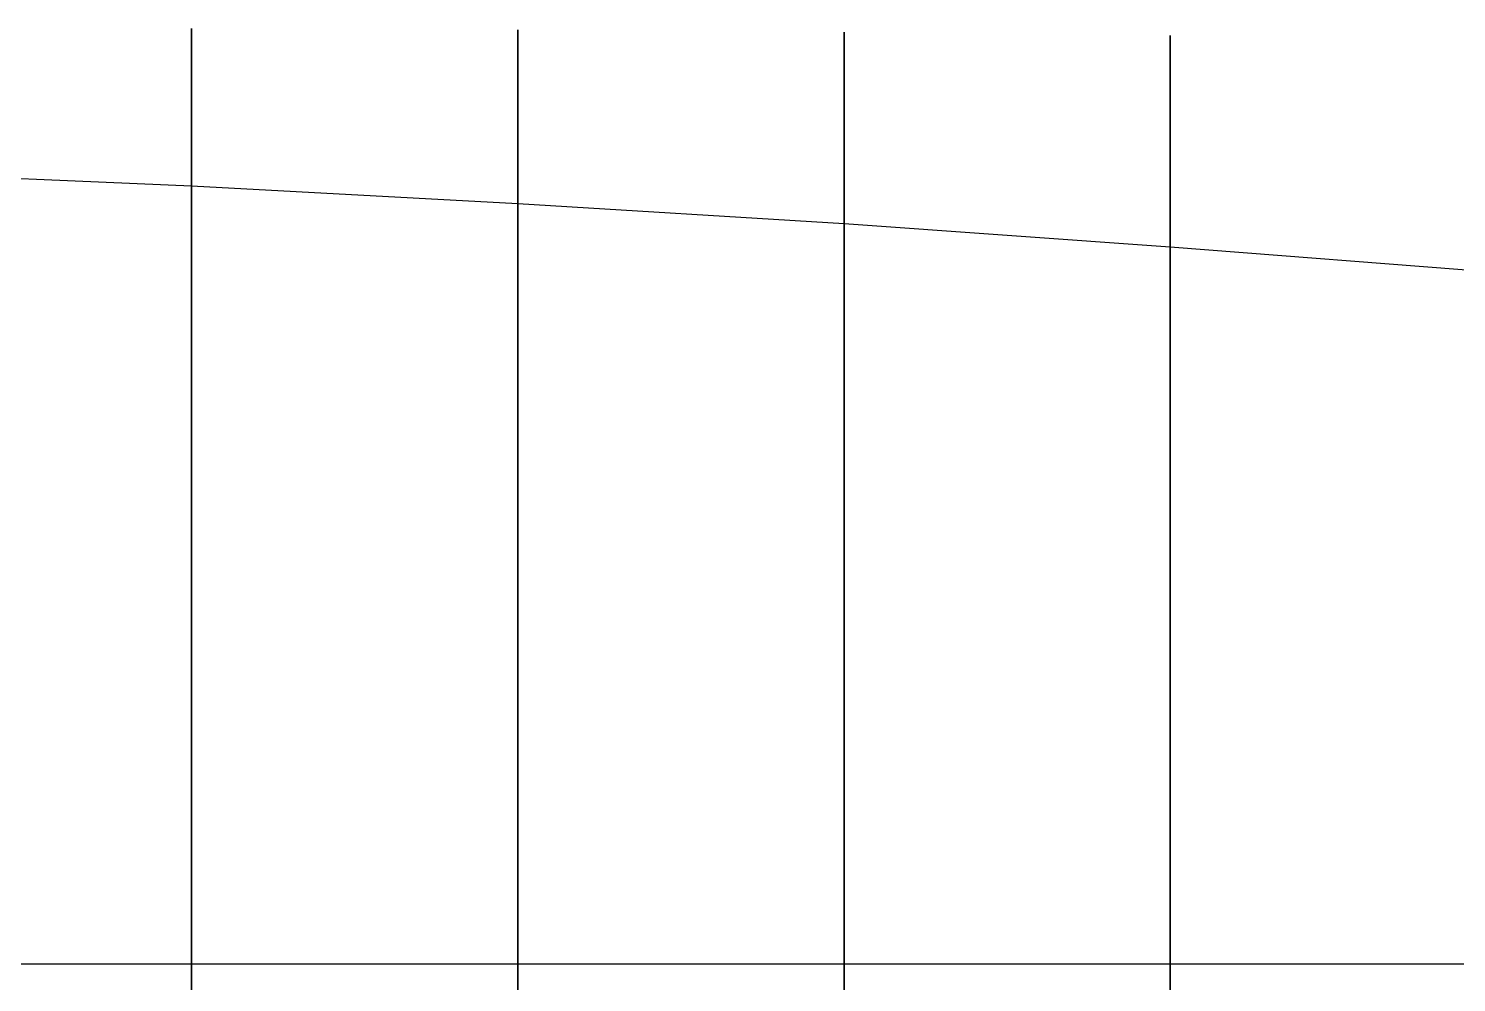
# Model space of a CAD drawing. Extents: x 0 to 100, y -6 to 6.
# Drawn here: x 51 to 59.76, y -0.11 to 5.74 of the extents above; entities that cross this region are included whole.
import ezdxf

# ---------------------------------------------------------------- set-up
doc = ezdxf.new("R2010")
doc.units = 0
for name, color, linetype in [('Compartiment', 3, 'CONTINUOUS'), ('Fysiek-horizontaal-vlak', 5, 'CONTINUOUS'), ('Gereserveerd', 1, 'CONTINUOUS'), ('Lijnenmodel-van-de-romp', 2, 'CONTINUOUS'), ('Vlakkenmodel-van-de-romp', 2, 'CONTINUOUS')]:
    doc.layers.add(name, color=color, linetype=linetype)

msp = doc.modelspace()

# ---------------------------------------------------------------- linework, layer by layer
at = {"layer": 'Compartiment'}
for points in [[(52, -5.73731, 8.46719), (52, 5.73731, 8.46719), (52, 5.72104, 8.31031)], [(52, 5.72104, 8.31031), (52, 5.71637, 8.26311), (52, 5.71181, 8.21532), (52, 5.70759, 8.16867), (52, 5.70364, 8.12201), (52, 5.69981, 8.07347), (52, 5.69593, 8.02116), (52, 5.69186, 7.9632), (52, 5.68749, 7.89825), (52, 5.68291, 7.82704), (52, 5.67825, 7.75082), (52, 5.67365, 7.67085), (52, 5.66925, 7.5884), (52, 5.66516, 7.50496), (52, 5.66142, 7.42301), (52, 5.65047, 7.16198), (52, 5.64846, 7.11103), (52, 5.64624, 7.04838), (52, 5.64346, 6.96203), (52, 5.62954, 6.46913), (52, 5.62378, 6.23586), (52, 5.61824, 5.98335), (52, 5.61339, 5.72111), (52, 5.6096, 5.45868), (52, 5.60675, 5.20571), (52, 5.60141, 4.60007), (52, 5.59992, 4.47786), (52, 5.59827, 4.39152), (52, 5.59636, 4.32883), (52, 5.59406, 4.27757), (52, 5.58374, 4.09082), (52, 5.57893, 4.01216), (52, 5.57336, 3.93035), (52, 5.56698, 3.84867), (52, 5.55977, 3.76975), (52, 5.55171, 3.69352), (52, 5.5428, 3.61926), (52, 5.53305, 3.54624), (52, 5.52245, 3.47372), (52, 5.51097, 3.40108), (52, 5.49841, 3.32803), (52, 5.48453, 3.25437), (52, 5.4691, 3.1799), (52, 5.4519, 3.10444), (52, 5.43281, 3.02809), (52, 5.41228, 2.95219), (52, 5.39091, 2.87836), (52, 5.36927, 2.80824), (52, 5.34794, 2.74346), (52, 5.32739, 2.68518), (52, 5.30755, 2.63259), (52, 5.28824, 2.58442), (52, 5.26928, 2.53936), (52, 5.25048, 2.49615), (52, 5.23149, 2.45346), (52, 5.2113, 2.40983), (52, 5.18873, 2.36377), (52, 5.16258, 2.31379), (52, 5.13169, 2.2584), (52, 5.09524, 2.19671), (52, 5.05392, 2.13019), (52, 5.00876, 2.06094), (52, 4.96082, 1.99104), (52, 4.91114, 1.92257), (52, 4.86057, 1.85718), (52, 4.80907, 1.79477), (52, 4.76975, 1.75), (52, -4.76975, 1.75)], [(54, -5.7292, 8.45192), (54, 5.7292, 8.45192), (54, 5.71188, 8.32606)], [(54, 5.71188, 8.32606), (54, 5.70898, 8.30409), (54, 5.70618, 8.28211), (54, 5.70326, 8.25852), (54, 5.70005, 8.2317), (54, 5.69635, 8.20005), (54, 5.69201, 8.16224), (54, 5.68709, 8.11802), (54, 5.68166, 8.06746), (54, 5.67581, 8.01059), (54, 5.66963, 7.94747), (54, 5.66322, 7.8784), (54, 5.6567, 7.80477), (54, 5.65022, 7.72822), (54, 5.64391, 7.65038), (54, 5.63792, 7.57292), (54, 5.63235, 7.49706), (54, 5.62715, 7.42241), (54, 5.62224, 7.34819), (54, 5.61756, 7.27359), (54, 5.61301, 7.19784), (54, 5.55657, 6.04024), (54, 5.54989, 5.87733), (54, 5.54345, 5.7096), (54, 5.53753, 5.5418), (54, 5.53222, 5.3787), (54, 5.51338, 4.7176), (54, 5.51148, 4.65451), (54, 5.50939, 4.59111), (54, 5.50691, 4.52267), (54, 5.50398, 4.44948), (54, 5.5006, 4.37312), (54, 5.49676, 4.29515), (54, 5.49242, 4.21715), (54, 5.48759, 4.14035), (54, 5.48218, 4.06467), (54, 5.47614, 3.98967), (54, 5.46939, 3.91495), (54, 5.46186, 3.84006), (54, 5.45349, 3.76473), (54, 5.4443, 3.68919), (54, 5.43432, 3.61382), (54, 5.42359, 3.53898), (54, 5.41215, 3.46504), (54, 5.39998, 3.39223), (54, 5.38688, 3.32012), (54, 5.37262, 3.24817), (54, 5.35695, 3.17579), (54, 5.33962, 3.10243), (54, 5.32053, 3.0279), (54, 5.30011, 2.95349), (54, 5.2789, 2.88086), (54, 5.25747, 2.81169), (54, 5.23638, 2.74764), (54, 5.21607, 2.6899), (54, 5.19646, 2.63771), (54, 5.1774, 2.58983), (54, 5.1587, 2.54502), (54, 5.14018, 2.50203), (54, 5.1215, 2.45959), (54, 5.10166, 2.41622), (54, 5.0795, 2.37042), (54, 5.05384, 2.32068), (54, 5.02354, 2.2655), (54, 4.98778, 2.20395), (54, 4.94723, 2.13753), (54, 4.90294, 2.06833), (54, 4.85593, 1.99844), (54, 4.80724, 1.92995), (54, 4.75769, 1.8645), (54, 4.70723, 1.80198), (54, 4.6626, 1.75), (54, -4.6626, 1.75)], [(56, -5.71557, 8.43927), (56, 5.71557, 8.43927), (56, 5.69397, 8.30316)], [(56, 5.69397, 8.30316), (56, 5.68557, 8.24866), (56, 5.67664, 8.18921), (56, 5.66769, 8.1273), (56, 5.65911, 8.06502), (56, 5.65094, 8.0027), (56, 5.64314, 7.94023), (56, 5.63563, 7.87749), (56, 5.62839, 7.81439), (56, 5.62135, 7.75091), (56, 5.61454, 7.68737), (56, 5.60798, 7.62419), (56, 5.60169, 7.56178), (56, 5.5957, 7.50054), (56, 5.59, 7.44058), (56, 5.58448, 7.38069), (56, 5.57902, 7.31934), (56, 5.57349, 7.25502), (56, 5.56775, 7.1862), (56, 5.46122, 5.70231), (56, 5.45294, 5.57052), (56, 5.44607, 5.45633), (56, 5.44045, 5.3586), (56, 5.40429, 4.66702), (56, 5.39985, 4.58684), (56, 5.39532, 4.50921), (56, 5.39063, 4.43393), (56, 5.38568, 4.36014), (56, 5.38039, 4.287), (56, 5.37465, 4.21368), (56, 5.36837, 4.13949), (56, 5.36151, 4.0645), (56, 5.35401, 3.98891), (56, 5.34584, 3.91294), (56, 5.33694, 3.83682), (56, 5.32728, 3.76076), (56, 5.31689, 3.68502), (56, 5.30582, 3.60983), (56, 5.2941, 3.53545), (56, 5.28178, 3.46213), (56, 5.26885, 3.38996), (56, 5.25512, 3.31853), (56, 5.24034, 3.24725), (56, 5.22426, 3.17555), (56, 5.20663, 3.10286), (56, 5.18735, 3.02897), (56, 5.16683, 2.95518), (56, 5.14563, 2.88313), (56, 5.12429, 2.81449), (56, 5.10336, 2.75091), (56, 5.08328, 2.69357), (56, 5.06396, 2.64172), (56, 5.04524, 2.59414), (56, 5.02691, 2.54959), (56, 5.00878, 2.50685), (56, 4.99052, 2.46463), (56, 4.97113, 2.42149), (56, 4.94948, 2.37588), (56, 4.92444, 2.32631), (56, 4.89486, 2.27126), (56, 4.85998, 2.2098), (56, 4.82043, 2.14344), (56, 4.77724, 2.07425), (56, 4.73141, 2.00432), (56, 4.68395, 1.93575), (56, 4.63566, 1.87019), (56, 4.58647, 1.80749), (56, 4.53849, 1.75), (56, -4.53849, 1.75)], [(58, -5.69506, 8.43051), (58, 5.69506, 8.43051), (58, 5.67015, 8.29506)], [(58, 5.67015, 8.29506), (58, 5.6604, 8.24074), (58, 5.65, 8.18137), (58, 5.6395, 8.11942), (58, 5.62934, 8.05694), (58, 5.61959, 7.99442), (58, 5.61021, 7.93191), (58, 5.60116, 7.86947), (58, 5.59239, 7.80719), (58, 5.58388, 7.74507), (58, 5.5756, 7.68293), (58, 5.5675, 7.62052), (58, 5.55956, 7.5576), (58, 5.55175, 7.49392), (58, 5.54406, 7.42944), (58, 5.53653, 7.36489), (58, 5.50296, 7.06403), (58, 5.49574, 6.99606), (58, 5.37674, 5.80991), (58, 5.36546, 5.69197), (58, 5.35466, 5.57532), (58, 5.34395, 5.45488), (58, 5.33306, 5.32735), (58, 5.27413, 4.59687), (58, 5.26862, 4.53153), (58, 5.26286, 4.46579), (58, 5.2565, 4.39599), (58, 5.2495, 4.32236), (58, 5.24192, 4.24616), (58, 5.23381, 4.16861), (58, 5.22521, 4.09095), (58, 5.21617, 4.0142), (58, 5.2067, 3.93853), (58, 5.1968, 3.8639), (58, 5.18646, 3.79025), (58, 5.17568, 3.71754), (58, 5.16444, 3.64565), (58, 5.15257, 3.57414), (58, 5.13989, 3.5025), (58, 5.12621, 3.43022), (58, 5.11134, 3.3568), (58, 5.09521, 3.28209), (58, 5.07816, 3.20741), (58, 5.06065, 3.13446), (58, 5.04313, 3.06492), (58, 5.02606, 3.0005), (58, 5.00979, 2.94238), (58, 4.99424, 2.8898), (58, 4.97923, 2.8415), (58, 4.96459, 2.79622), (58, 4.95012, 2.7527), (58, 4.93551, 2.70963), (58, 4.91995, 2.66547), (58, 4.90247, 2.61863), (58, 4.88214, 2.56753), (58, 4.858, 2.51058), (58, 4.82938, 2.44681), (58, 4.79678, 2.37774), (58, 4.76099, 2.30553), (58, 4.7228, 2.23229), (58, 4.68298, 2.16019), (58, 4.64215, 2.09089), (58, 4.60022, 2.02429), (58, 4.55692, 1.95979), (58, 4.51198, 1.89682), (58, 4.46514, 1.83479), (58, 4.4162, 1.77327), (58, 4.39674, 1.75), (58, -4.39674, 1.75)], [(52, -4.76975, 1.75), (52, 4.76975, 1.75), (52, 4.75639, 1.7348)], [(52, 4.75639, 1.7348), (52, 4.7023, 1.67673), (52, 4.64655, 1.62004), (52, 4.58897, 1.5643), (52, 4.52965, 1.50956), (52, 4.46878, 1.45601), (52, 4.40653, 1.40382), (52, 4.34306, 1.35317), (52, 4.27854, 1.30419), (52, 4.21298, 1.25684), (52, 4.14638, 1.21105), (52, 4.07874, 1.16674), (52, 4.01007, 1.12385), (52, 3.94038, 1.08229), (52, 3.86975, 1.04204), (52, 3.79828, 1.00308), (52, 3.72609, 0.96539), (52, 3.65327, 0.92896), (52, 3.5799, 0.89375), (52, 3.50602, 0.8597), (52, 3.43165, 0.82672), (52, 3.35679, 0.79473), (52, 3.28146, 0.76366), (52, 3.20569, 0.73343), (52, 3.1295, 0.70403), (52, 3.05295, 0.67543), (52, 2.97607, 0.64763), (52, 2.89892, 0.6206), (52, 2.82153, 0.59433), (52, 2.74392, 0.56879), (52, 2.66611, 0.54396), (52, 2.5881, 0.51979), (52, 2.50991, 0.49626), (52, 2.43156, 0.47333), (52, 2.35305, 0.451), (52, 2.27438, 0.42923), (52, 2.19555, 0.40801), (52, 2.11659, 0.38731), (52, 2.03748, 0.36712), (52, 1.95824, 0.34743), (52, 1.87889, 0.32821), (52, 1.79944, 0.30945), (52, 1.71991, 0.29115), (52, 1.64032, 0.27328), (52, 1.56081, 0.25584), (52, 1.48151, 0.23881), (52, 1.40257, 0.22217), (52, 1.32412, 0.20592), (52, 1.24618, 0.19002), (52, 1.16819, 0.17437), (52, 1.08943, 0.15884), (52, 1.00923, 0.1433), (52, 0.92688, 0.12762), (52, 0.84232, 0.11181), (52, 0.75811, 0.09629), (52, 0.67745, 0.08163), (52, 0.60352, 0.06838), (52, 0.53953, 0.05712), (52, 0.48759, 0.04819), (52, 0.44548, 0.04122), (52, 0.40992, 0.03564), (52, 0.37761, 0.03084), (52, 0.34525, 0.02627), (52, 0.31049, 0.02149), (52, 0.15, 0.00003), (52, 0.12919, -0.00072), (52, 0.11809, -0.00109), (52, 0.10505, -0.00147), (52, 0.09054, -0.0018), (52, 0.07506, -0.00204), (52, 0.05909, -0.00213), (52, 0.04312, -0.00202), (52, 0.02762, -0.00167), (52, 0.01309, -0.00102), (52, 0, -0.00002), (52, -0.01309, -0.00102), (52, -0.02762, -0.00167), (52, -0.04312, -0.00202), (52, -0.05909, -0.00213), (52, -0.07506, -0.00204), (52, -0.09054, -0.0018), (52, -0.10505, -0.00147), (52, -0.11809, -0.00109)], [(54, -4.6626, 1.75), (54, 4.6626, 1.75), (54, 4.6556, 1.74184)], [(54, 4.6556, 1.74184), (54, 4.60251, 1.68353), (54, 4.54772, 1.62648), (54, 4.49102, 1.57028), (54, 4.43254, 1.51499), (54, 4.37247, 1.46083), (54, 4.31101, 1.40799), (54, 4.24836, 1.35668), (54, 4.18467, 1.30705), (54, 4.11994, 1.25905), (54, 4.05414, 1.21258), (54, 3.98723, 1.16756), (54, 3.91917, 1.12388), (54, 3.84996, 1.08146), (54, 3.77969, 1.04029), (54, 3.70852, 1.00038), (54, 3.63658, 0.96174), (54, 3.56401, 0.92438), (54, 3.49091, 0.88827), (54, 3.41731, 0.85336), (54, 3.34318, 0.81954), (54, 3.2685, 0.78671), (54, 3.19326, 0.7548), (54, 3.11745, 0.72372), (54, 3.04114, 0.69345), (54, 2.96438, 0.66399), (54, 2.88724, 0.63535), (54, 2.80979, 0.60752), (54, 2.73209, 0.5805), (54, 2.65417, 0.55426), (54, 2.57606, 0.52878), (54, 2.49777, 0.50401), (54, 2.41934, 0.47994), (54, 2.34076, 0.45653), (54, 2.26198, 0.43374), (54, 2.18291, 0.41154), (54, 2.10348, 0.3899), (54, 2.02361, 0.36877), (54, 1.94328, 0.34813), (54, 1.86281, 0.32802), (54, 1.78256, 0.30849), (54, 1.70291, 0.28957), (54, 1.62423, 0.27132), (54, 1.54665, 0.25374), (54, 1.46926, 0.23663), (54, 1.3909, 0.21976), (54, 1.31042, 0.20289), (54, 1.22665, 0.18578), (54, 1.13932, 0.16836), (54, 1.05163, 0.15117), (54, 0.96769, 0.13495), (54, 0.77788, 0.09895), (54, 0.74031, 0.09199), (54, 0.71062, 0.0866), (54, 0.68476, 0.08201), (54, 0.52548, 0.0545), (54, 0.48959, 0.04851), (54, 0.4546, 0.04278), (54, 0.42047, 0.03735), (54, 0.38688, 0.03216), (54, 0.35355, 0.02719), (54, 0.32018, 0.02239), (54, 0.28677, 0.01777), (54, 0.25446, 0.01344), (54, 0.22471, 0.00955), (54, 0.15, 0.00001), (54, 0.12918, -0.00066), (54, 0.11809, -0.00098), (54, 0.10505, -0.00131), (54, 0.09054, -0.0016), (54, 0.07506, -0.0018), (54, 0.05909, -0.00188), (54, 0.04312, -0.00178), (54, 0.02762, -0.00147), (54, 0.01309, -0.00089), (54, 0, -0.00001), (54, -0.01309, -0.00089), (54, -0.02762, -0.00147), (54, -0.04312, -0.00178), (54, -0.05909, -0.00188), (54, -0.07506, -0.0018), (54, -0.09054, -0.0016), (54, -0.10505, -0.00131), (54, -0.11809, -0.00098)], [(56, -4.53849, 1.75), (56, 4.53849, 1.75), (56, 4.53608, 1.74711)], [(56, 4.53608, 1.74711), (56, 4.48421, 1.68846), (56, 4.43057, 1.63099), (56, 4.37495, 1.57425), (56, 4.3175, 1.51835), (56, 4.25842, 1.46352), (56, 4.19793, 1.40997), (56, 4.13626, 1.35796), (56, 4.07358, 1.30763), (56, 4.00984, 1.25895), (56, 3.94499, 1.21178), (56, 3.87893, 1.16601), (56, 3.81161, 1.12151), (56, 3.74297, 1.0782), (56, 3.67317, 1.03609), (56, 3.60236, 0.9952), (56, 3.53075, 0.95559), (56, 3.45849, 0.91728), (56, 3.38573, 0.88029), (56, 3.31246, 0.84453), (56, 3.23863, 0.80989), (56, 3.16417, 0.77626), (56, 3.08903, 0.74353), (56, 3.0132, 0.71162), (56, 2.93673, 0.68052), (56, 2.85975, 0.65024), (56, 2.78233, 0.62082), (56, 2.70459, 0.59225), (56, 2.62661, 0.56456), (56, 2.54842, 0.53771), (56, 2.47001, 0.51167), (56, 2.3914, 0.4864), (56, 2.3126, 0.46187), (56, 2.23359, 0.43804), (56, 2.15431, 0.41487), (56, 2.07469, 0.39232), (56, 1.99466, 0.37036), (56, 1.91413, 0.34895), (56, 1.83312, 0.32807), (56, 1.75195, 0.30775), (56, 1.67106, 0.28804), (56, 1.59085, 0.26898), (56, 1.51175, 0.25062), (56, 1.43389, 0.23296), (56, 1.35628, 0.21581), (56, 1.27764, 0.19892), (56, 1.19668, 0.18203), (56, 1.11213, 0.16491), (56, 1.02366, 0.14747), (56, 0.9348, 0.13031), (56, 0.85002, 0.11422), (56, 0.77382, 0.09995), (56, 0.71065, 0.08828), (56, 0.66361, 0.07971), (56, 0.6301, 0.07374), (56, 0.60614, 0.06957), (56, 0.57092, 0.06354), (56, 0.52989, 0.05631), (56, 0.50302, 0.05172), (56, 0.47047, 0.04639), (56, 0.43112, 0.04024), (56, 0.38477, 0.0333), (56, 0.33462, 0.02602), (56, 0.15, -0.00002), (56, 0.12918, -0.00056), (56, 0.11809, -0.00083), (56, 0.10505, -0.0011), (56, 0.09054, -0.00134), (56, 0.07507, -0.0015), (56, 0.0591, -0.00156), (56, 0.04312, -0.00148), (56, 0.02762, -0.00122), (56, 0.01309, -0.00074), (56, 0, -0.00001), (56, -0.01309, -0.00074), (56, -0.02762, -0.00122), (56, -0.04312, -0.00148), (56, -0.0591, -0.00156), (56, -0.07507, -0.0015), (56, -0.09054, -0.00134), (56, -0.10505, -0.0011), (56, -0.11809, -0.00083)], [(58, -4.39674, 1.75), (58, 4.39674, 1.75), (58, 4.36529, 1.71239)], [(58, 4.36529, 1.71239), (58, 4.31261, 1.65243), (58, 4.25836, 1.59366), (58, 4.20274, 1.53636), (58, 4.1459, 1.48074), (58, 4.08778, 1.42675), (58, 4.0283, 1.37425), (58, 3.96733, 1.32313), (58, 3.90479, 1.27325), (58, 3.84063, 1.22453), (58, 3.775, 1.17701), (58, 3.70812, 1.13079), (58, 3.64021, 1.08594), (58, 3.57148, 1.04255), (58, 3.5021, 1.00066), (58, 3.43201, 0.9602), (58, 3.36112, 0.92101), (58, 3.28933, 0.88297), (58, 3.21656, 0.84595), (58, 3.14274, 0.80984), (58, 3.068, 0.77467), (58, 2.99253, 0.74046), (58, 2.91649, 0.70726), (58, 2.84006, 0.67512), (58, 2.76337, 0.64405), (58, 2.6864, 0.61399), (58, 2.60908, 0.58488), (58, 2.53136, 0.55662), (58, 2.45316, 0.52914), (58, 2.37445, 0.50238), (58, 2.29527, 0.47633), (58, 2.21568, 0.45099), (58, 2.13575, 0.42635), (58, 2.05554, 0.40244), (58, 1.97512, 0.37923), (58, 1.89457, 0.35674), (58, 1.81393, 0.33493), (58, 1.73329, 0.3138), (58, 1.6527, 0.29335), (58, 1.57221, 0.27354), (58, 1.49172, 0.25432), (58, 1.41115, 0.23564), (58, 1.33036, 0.21743), (58, 1.24925, 0.19963), (58, 1.16778, 0.18219), (58, 1.08617, 0.16515), (58, 1.00471, 0.14855), (58, 0.92368, 0.13242), (58, 0.84338, 0.11683), (58, 0.76437, 0.10184), (58, 0.68832, 0.08772), (58, 0.6172, 0.07475), (58, 0.55295, 0.06324), (58, 0.49752, 0.05348), (58, 0.4521, 0.04564), (58, 0.41475, 0.03938), (58, 0.38277, 0.0342), (58, 0.35346, 0.02965), (58, 0.32411, 0.02524), (58, 0.14999, 0.00001), (58, 0.11808, -0.00064), (58, 0.10504, -0.00085), (58, 0.09054, -0.00104), (58, 0.07506, -0.00118), (58, 0.05909, -0.00123), (58, 0.04312, -0.00116), (58, 0.02762, -0.00096), (58, 0.01309, -0.00058), (58, 0, 0), (58, -0.01309, -0.00058), (58, -0.02762, -0.00096), (58, -0.04312, -0.00116), (58, -0.05909, -0.00123), (58, -0.07506, -0.00118), (58, -0.09054, -0.00104), (58, -0.10504, -0.00085), (58, -0.11808, -0.00064)]]:
    msp.add_polyline3d(points, dxfattribs=at)
at = {"layer": 'Fysiek-horizontaal-vlak'}
msp.add_polyline3d([(76, 2.37686, 1.75), (74, 2.65352, 1.75), (72, 2.92668, 1.75), (70, 3.19362, 1.75), (68, 3.44533, 1.75), (66, 3.6753, 1.75), (64, 3.88158, 1.75), (62, 4.06989, 1.75), (60, 4.24103, 1.75), (58, 4.39674, 1.75), (56, 4.53849, 1.75), (54, 4.6626, 1.75), (52, 4.76975, 1.75), (50, 4.8562, 1.75)], dxfattribs=at)
at = {"layer": 'Gereserveerd'}
msp.add_polyline3d([(20, 0, 3), (60, 0, 2)], dxfattribs=at)
at = {"layer": 'Lijnenmodel-van-de-romp'}
for points in [[(52, 0, -0.00002), (52, 0.01309, -0.00102), (52, 0.02762, -0.00167), (52, 0.04312, -0.00202), (52, 0.05909, -0.00213), (52, 0.07506, -0.00204), (52, 0.09054, -0.0018), (52, 0.10505, -0.00147), (52, 0.11809, -0.00109), (52, 0.12919, -0.00072), (52, 0.15, 0.00003), (52, 0.31049, 0.02149), (52, 0.34525, 0.02627), (52, 0.37761, 0.03084), (52, 0.40992, 0.03564), (52, 0.44548, 0.04122), (52, 0.48759, 0.04819), (52, 0.53953, 0.05712), (52, 0.60352, 0.06838), (52, 0.67745, 0.08163), (52, 0.75811, 0.09629), (52, 0.84232, 0.11181), (52, 0.92688, 0.12762), (52, 1.00923, 0.1433), (52, 1.08943, 0.15884), (52, 1.16819, 0.17437), (52, 1.24618, 0.19002), (52, 1.32412, 0.20592), (52, 1.40257, 0.22217), (52, 1.48151, 0.23881), (52, 1.56081, 0.25584), (52, 1.64032, 0.27328), (52, 1.71991, 0.29115), (52, 1.79944, 0.30945), (52, 1.87889, 0.32821), (52, 1.95824, 0.34743), (52, 2.03748, 0.36712), (52, 2.11659, 0.38731), (52, 2.19555, 0.40801), (52, 2.27438, 0.42923), (52, 2.35305, 0.451), (52, 2.43156, 0.47333), (52, 2.50991, 0.49626), (52, 2.5881, 0.51979), (52, 2.66611, 0.54396), (52, 2.74392, 0.56879), (52, 2.82153, 0.59433), (52, 2.89892, 0.6206), (52, 2.97607, 0.64763), (52, 3.05295, 0.67543), (52, 3.1295, 0.70403), (52, 3.20569, 0.73343), (52, 3.28146, 0.76366), (52, 3.35679, 0.79473), (52, 3.43165, 0.82672), (52, 3.50602, 0.8597), (52, 3.5799, 0.89375), (52, 3.65327, 0.92896), (52, 3.72609, 0.96539), (52, 3.79828, 1.00308), (52, 3.86975, 1.04204), (52, 3.94038, 1.08229), (52, 4.01007, 1.12385), (52, 4.07874, 1.16674), (52, 4.14638, 1.21105), (52, 4.21298, 1.25684), (52, 4.27854, 1.30419), (52, 4.34306, 1.35317), (52, 4.40653, 1.40382), (52, 4.46878, 1.45601), (52, 4.52965, 1.50956), (52, 4.58897, 1.5643), (52, 4.64655, 1.62004), (52, 4.7023, 1.67673), (52, 4.75639, 1.7348), (52, 4.80907, 1.79477), (52, 4.86057, 1.85718), (52, 4.91114, 1.92257), (52, 4.96082, 1.99104), (52, 5.00876, 2.06094), (52, 5.05392, 2.13019), (52, 5.09524, 2.19671), (52, 5.13169, 2.2584), (52, 5.16258, 2.31379), (52, 5.18873, 2.36377), (52, 5.2113, 2.40983), (52, 5.23149, 2.45346), (52, 5.25048, 2.49615), (52, 5.26928, 2.53936), (52, 5.28824, 2.58442), (52, 5.30755, 2.63259), (52, 5.32739, 2.68518), (52, 5.34794, 2.74346), (52, 5.36927, 2.80824), (52, 5.39091, 2.87836), (52, 5.41228, 2.95219), (52, 5.43281, 3.02809), (52, 5.4519, 3.10444), (52, 5.4691, 3.1799), (52, 5.48453, 3.25437), (52, 5.49841, 3.32803), (52, 5.51097, 3.40108), (52, 5.52245, 3.47372), (52, 5.53305, 3.54624), (52, 5.5428, 3.61926), (52, 5.55171, 3.69352), (52, 5.55977, 3.76975), (52, 5.56698, 3.84867), (52, 5.57336, 3.93035), (52, 5.57893, 4.01216), (52, 5.58374, 4.09082), (52, 5.59406, 4.27757), (52, 5.59636, 4.32883), (52, 5.59827, 4.39152), (52, 5.59992, 4.47786), (52, 5.60141, 4.60007), (52, 5.60675, 5.20571), (52, 5.6096, 5.45868), (52, 5.61339, 5.72111), (52, 5.61824, 5.98335), (52, 5.62378, 6.23586), (52, 5.62954, 6.46913), (52, 5.64346, 6.96203), (52, 5.64624, 7.04838), (52, 5.64846, 7.11103), (52, 5.65047, 7.16198), (52, 5.66142, 7.42301), (52, 5.66516, 7.50496), (52, 5.66925, 7.5884), (52, 5.67365, 7.67085), (52, 5.67825, 7.75082), (52, 5.68291, 7.82704), (52, 5.68749, 7.89825), (52, 5.69186, 7.9632), (52, 5.69593, 8.02116), (52, 5.69981, 8.07347), (52, 5.70364, 8.12201), (52, 5.70759, 8.16867), (52, 5.71181, 8.21532), (52, 5.71637, 8.26311), (52, 5.72104, 8.31031), (52, 5.73731, 8.46719), (52, 0, 8.46719)], [(54, 0, -0.00001), (54, 0.01309, -0.00089), (54, 0.02762, -0.00147), (54, 0.04312, -0.00178), (54, 0.05909, -0.00188), (54, 0.07506, -0.0018), (54, 0.09054, -0.0016), (54, 0.10505, -0.00131), (54, 0.11809, -0.00098), (54, 0.12918, -0.00066), (54, 0.15, 0.00001), (54, 0.22471, 0.00955), (54, 0.25446, 0.01344), (54, 0.28677, 0.01777), (54, 0.32018, 0.02239), (54, 0.35355, 0.02719), (54, 0.38688, 0.03216), (54, 0.42047, 0.03735), (54, 0.4546, 0.04278), (54, 0.48959, 0.04851), (54, 0.52548, 0.0545), (54, 0.68476, 0.08201), (54, 0.71062, 0.0866), (54, 0.74031, 0.09199), (54, 0.77788, 0.09895), (54, 0.96769, 0.13495), (54, 1.05163, 0.15117), (54, 1.13932, 0.16836), (54, 1.22665, 0.18578), (54, 1.31042, 0.20289), (54, 1.3909, 0.21976), (54, 1.46926, 0.23663), (54, 1.54665, 0.25374), (54, 1.62423, 0.27132), (54, 1.70291, 0.28957), (54, 1.78256, 0.30849), (54, 1.86281, 0.32802), (54, 1.94328, 0.34813), (54, 2.02361, 0.36877), (54, 2.10348, 0.3899), (54, 2.18291, 0.41154), (54, 2.26198, 0.43374), (54, 2.34076, 0.45653), (54, 2.41934, 0.47994), (54, 2.49777, 0.50401), (54, 2.57606, 0.52878), (54, 2.65417, 0.55426), (54, 2.73209, 0.5805), (54, 2.80979, 0.60752), (54, 2.88724, 0.63535), (54, 2.96438, 0.66399), (54, 3.04114, 0.69345), (54, 3.11745, 0.72372), (54, 3.19326, 0.7548), (54, 3.2685, 0.78671), (54, 3.34318, 0.81954), (54, 3.41731, 0.85336), (54, 3.49091, 0.88827), (54, 3.56401, 0.92438), (54, 3.63658, 0.96174), (54, 3.70852, 1.00038), (54, 3.77969, 1.04029), (54, 3.84996, 1.08146), (54, 3.91917, 1.12388), (54, 3.98723, 1.16756), (54, 4.05414, 1.21258), (54, 4.11994, 1.25905), (54, 4.18467, 1.30705), (54, 4.24836, 1.35668), (54, 4.31101, 1.40799), (54, 4.37247, 1.46083), (54, 4.43254, 1.51499), (54, 4.49102, 1.57028), (54, 4.54772, 1.62648), (54, 4.60251, 1.68353), (54, 4.6556, 1.74184), (54, 4.70723, 1.80198), (54, 4.75769, 1.8645), (54, 4.80724, 1.92995), (54, 4.85593, 1.99844), (54, 4.90294, 2.06833), (54, 4.94723, 2.13753), (54, 4.98778, 2.20395), (54, 5.02354, 2.2655), (54, 5.05384, 2.32068), (54, 5.0795, 2.37042), (54, 5.10166, 2.41622), (54, 5.1215, 2.45959), (54, 5.14018, 2.50203), (54, 5.1587, 2.54502), (54, 5.1774, 2.58983), (54, 5.19646, 2.63771), (54, 5.21607, 2.6899), (54, 5.23638, 2.74764), (54, 5.25747, 2.81169), (54, 5.2789, 2.88086), (54, 5.30011, 2.95349), (54, 5.32053, 3.0279), (54, 5.33962, 3.10243), (54, 5.35695, 3.17579), (54, 5.37262, 3.24817), (54, 5.38688, 3.32012), (54, 5.39998, 3.39223), (54, 5.41215, 3.46504), (54, 5.42359, 3.53898), (54, 5.43432, 3.61382), (54, 5.4443, 3.68919), (54, 5.45349, 3.76473), (54, 5.46186, 3.84006), (54, 5.46939, 3.91495), (54, 5.47614, 3.98967), (54, 5.48218, 4.06467), (54, 5.48759, 4.14035), (54, 5.49242, 4.21715), (54, 5.49676, 4.29515), (54, 5.5006, 4.37312), (54, 5.50398, 4.44948), (54, 5.50691, 4.52267), (54, 5.50939, 4.59111), (54, 5.51148, 4.65451), (54, 5.51338, 4.7176), (54, 5.53222, 5.3787), (54, 5.53753, 5.5418), (54, 5.54345, 5.7096), (54, 5.54989, 5.87733), (54, 5.55657, 6.04024), (54, 5.61301, 7.19784), (54, 5.61756, 7.27359), (54, 5.62224, 7.34819), (54, 5.62715, 7.42241), (54, 5.63235, 7.49706), (54, 5.63792, 7.57292), (54, 5.64391, 7.65038), (54, 5.65022, 7.72822), (54, 5.6567, 7.80477), (54, 5.66322, 7.8784), (54, 5.66963, 7.94747), (54, 5.67581, 8.01059), (54, 5.68166, 8.06746), (54, 5.68709, 8.11802), (54, 5.69201, 8.16224), (54, 5.69635, 8.20005), (54, 5.70005, 8.2317), (54, 5.70326, 8.25852), (54, 5.70618, 8.28211), (54, 5.70898, 8.30409), (54, 5.71188, 8.32606), (54, 5.7292, 8.45192), (54, 0, 8.45192)], [(56, 0, -0.00001), (56, 0.01309, -0.00074), (56, 0.02762, -0.00122), (56, 0.04312, -0.00148), (56, 0.0591, -0.00156), (56, 0.07507, -0.0015), (56, 0.09054, -0.00134), (56, 0.10505, -0.0011), (56, 0.11809, -0.00083), (56, 0.12918, -0.00056), (56, 0.15, -0.00002), (56, 0.33462, 0.02602), (56, 0.38477, 0.0333), (56, 0.43112, 0.04024), (56, 0.47047, 0.04639), (56, 0.50302, 0.05172), (56, 0.52989, 0.05631), (56, 0.57092, 0.06354), (56, 0.60614, 0.06957), (56, 0.6301, 0.07374), (56, 0.66361, 0.07971), (56, 0.71065, 0.08828), (56, 0.77382, 0.09995), (56, 0.85002, 0.11422), (56, 0.9348, 0.13031), (56, 1.02366, 0.14747), (56, 1.11213, 0.16491), (56, 1.19668, 0.18203), (56, 1.27764, 0.19892), (56, 1.35628, 0.21581), (56, 1.43389, 0.23296), (56, 1.51175, 0.25062), (56, 1.59085, 0.26898), (56, 1.67106, 0.28804), (56, 1.75195, 0.30775), (56, 1.83312, 0.32807), (56, 1.91413, 0.34895), (56, 1.99466, 0.37036), (56, 2.07469, 0.39232), (56, 2.15431, 0.41487), (56, 2.23359, 0.43804), (56, 2.3126, 0.46187), (56, 2.3914, 0.4864), (56, 2.47001, 0.51167), (56, 2.54842, 0.53771), (56, 2.62661, 0.56456), (56, 2.70459, 0.59225), (56, 2.78233, 0.62082), (56, 2.85975, 0.65024), (56, 2.93673, 0.68052), (56, 3.0132, 0.71162), (56, 3.08903, 0.74353), (56, 3.16417, 0.77626), (56, 3.23863, 0.80989), (56, 3.31246, 0.84453), (56, 3.38573, 0.88029), (56, 3.45849, 0.91728), (56, 3.53075, 0.95559), (56, 3.60236, 0.9952), (56, 3.67317, 1.03609), (56, 3.74297, 1.0782), (56, 3.81161, 1.12151), (56, 3.87893, 1.16601), (56, 3.94499, 1.21178), (56, 4.00984, 1.25895), (56, 4.07358, 1.30763), (56, 4.13626, 1.35796), (56, 4.19793, 1.40997), (56, 4.25842, 1.46352), (56, 4.3175, 1.51835), (56, 4.37495, 1.57425), (56, 4.43057, 1.63099), (56, 4.48421, 1.68846), (56, 4.53608, 1.74711), (56, 4.58647, 1.80749), (56, 4.63566, 1.87019), (56, 4.68395, 1.93575), (56, 4.73141, 2.00432), (56, 4.77724, 2.07425), (56, 4.82043, 2.14344), (56, 4.85998, 2.2098), (56, 4.89486, 2.27126), (56, 4.92444, 2.32631), (56, 4.94948, 2.37588), (56, 4.97113, 2.42149), (56, 4.99052, 2.46463), (56, 5.00878, 2.50685), (56, 5.02691, 2.54959), (56, 5.04524, 2.59414), (56, 5.06396, 2.64172), (56, 5.08328, 2.69357), (56, 5.10336, 2.75091), (56, 5.12429, 2.81449), (56, 5.14563, 2.88313), (56, 5.16683, 2.95518), (56, 5.18735, 3.02897), (56, 5.20663, 3.10286), (56, 5.22426, 3.17555), (56, 5.24034, 3.24725), (56, 5.25512, 3.31853), (56, 5.26885, 3.38996), (56, 5.28178, 3.46213), (56, 5.2941, 3.53545), (56, 5.30582, 3.60983), (56, 5.31689, 3.68502), (56, 5.32728, 3.76076), (56, 5.33694, 3.83682), (56, 5.34584, 3.91294), (56, 5.35401, 3.98891), (56, 5.36151, 4.0645), (56, 5.36837, 4.13949), (56, 5.37465, 4.21368), (56, 5.38039, 4.287), (56, 5.38568, 4.36014), (56, 5.39063, 4.43393), (56, 5.39532, 4.50921), (56, 5.39985, 4.58684), (56, 5.40429, 4.66702), (56, 5.44045, 5.3586), (56, 5.44607, 5.45633), (56, 5.45294, 5.57052), (56, 5.46122, 5.70231), (56, 5.56775, 7.1862), (56, 5.57349, 7.25502), (56, 5.57902, 7.31934), (56, 5.58448, 7.38069), (56, 5.59, 7.44058), (56, 5.5957, 7.50054), (56, 5.60169, 7.56178), (56, 5.60798, 7.62419), (56, 5.61454, 7.68737), (56, 5.62135, 7.75091), (56, 5.62839, 7.81439), (56, 5.63563, 7.87749), (56, 5.64314, 7.94023), (56, 5.65094, 8.0027), (56, 5.65911, 8.06502), (56, 5.66769, 8.1273), (56, 5.67664, 8.18921), (56, 5.68557, 8.24866), (56, 5.69397, 8.30316), (56, 5.71557, 8.43927), (56, 0, 8.43927)], [(58, 0, 0), (58, 0.01309, -0.00058), (58, 0.02762, -0.00096), (58, 0.04312, -0.00116), (58, 0.05909, -0.00123), (58, 0.07506, -0.00118), (58, 0.09054, -0.00104), (58, 0.10504, -0.00085), (58, 0.11808, -0.00064), (58, 0.14999, 0.00001), (58, 0.32411, 0.02524), (58, 0.35346, 0.02965), (58, 0.38277, 0.0342), (58, 0.41475, 0.03938), (58, 0.4521, 0.04564), (58, 0.49752, 0.05348), (58, 0.55295, 0.06324), (58, 0.6172, 0.07475), (58, 0.68832, 0.08772), (58, 0.76437, 0.10184), (58, 0.84338, 0.11683), (58, 0.92368, 0.13242), (58, 1.00471, 0.14855), (58, 1.08617, 0.16515), (58, 1.16778, 0.18219), (58, 1.24925, 0.19963), (58, 1.33036, 0.21743), (58, 1.41115, 0.23564), (58, 1.49172, 0.25432), (58, 1.57221, 0.27354), (58, 1.6527, 0.29335), (58, 1.73329, 0.3138), (58, 1.81393, 0.33493), (58, 1.89457, 0.35674), (58, 1.97512, 0.37923), (58, 2.05554, 0.40244), (58, 2.13575, 0.42635), (58, 2.21568, 0.45099), (58, 2.29527, 0.47633), (58, 2.37445, 0.50238), (58, 2.45316, 0.52914), (58, 2.53136, 0.55662), (58, 2.60908, 0.58488), (58, 2.6864, 0.61399), (58, 2.76337, 0.64405), (58, 2.84006, 0.67512), (58, 2.91649, 0.70726), (58, 2.99253, 0.74046), (58, 3.068, 0.77467), (58, 3.14274, 0.80984), (58, 3.21656, 0.84595), (58, 3.28933, 0.88297), (58, 3.36112, 0.92101), (58, 3.43201, 0.9602), (58, 3.5021, 1.00066), (58, 3.57148, 1.04255), (58, 3.64021, 1.08594), (58, 3.70812, 1.13079), (58, 3.775, 1.17701), (58, 3.84063, 1.22453), (58, 3.90479, 1.27325), (58, 3.96733, 1.32313), (58, 4.0283, 1.37425), (58, 4.08778, 1.42675), (58, 4.1459, 1.48074), (58, 4.20274, 1.53636), (58, 4.25836, 1.59366), (58, 4.31261, 1.65243), (58, 4.36529, 1.71239), (58, 4.4162, 1.77327), (58, 4.46514, 1.83479), (58, 4.51198, 1.89682), (58, 4.55692, 1.95979), (58, 4.60022, 2.02429), (58, 4.64215, 2.09089), (58, 4.68298, 2.16019), (58, 4.7228, 2.23229), (58, 4.76099, 2.30553), (58, 4.79678, 2.37774), (58, 4.82938, 2.44681), (58, 4.858, 2.51058), (58, 4.88214, 2.56753), (58, 4.90247, 2.61863), (58, 4.91995, 2.66547), (58, 4.93551, 2.70963), (58, 4.95012, 2.7527), (58, 4.96459, 2.79622), (58, 4.97923, 2.8415), (58, 4.99424, 2.8898), (58, 5.00979, 2.94238), (58, 5.02606, 3.0005), (58, 5.04313, 3.06492), (58, 5.06065, 3.13446), (58, 5.07816, 3.20741), (58, 5.09521, 3.28209), (58, 5.11134, 3.3568), (58, 5.12621, 3.43022), (58, 5.13989, 3.5025), (58, 5.15257, 3.57414), (58, 5.16444, 3.64565), (58, 5.17568, 3.71754), (58, 5.18646, 3.79025), (58, 5.1968, 3.8639), (58, 5.2067, 3.93853), (58, 5.21617, 4.0142), (58, 5.22521, 4.09095), (58, 5.23381, 4.16861), (58, 5.24192, 4.24616), (58, 5.2495, 4.32236), (58, 5.2565, 4.39599), (58, 5.26286, 4.46579), (58, 5.26862, 4.53153), (58, 5.27413, 4.59687), (58, 5.33306, 5.32735), (58, 5.34395, 5.45488), (58, 5.35466, 5.57532), (58, 5.36546, 5.69197), (58, 5.37674, 5.80991), (58, 5.49574, 6.99606), (58, 5.50296, 7.06403), (58, 5.53653, 7.36489), (58, 5.54406, 7.42944), (58, 5.55175, 7.49392), (58, 5.55956, 7.5576), (58, 5.5675, 7.62052), (58, 5.5756, 7.68293), (58, 5.58388, 7.74507), (58, 5.59239, 7.80719), (58, 5.60116, 7.86947), (58, 5.61021, 7.93191), (58, 5.61959, 7.99442), (58, 5.62934, 8.05694), (58, 5.6395, 8.11942), (58, 5.65, 8.18137), (58, 5.6604, 8.24074), (58, 5.67015, 8.29506), (58, 5.69506, 8.43051), (58, 0, 8.43051)], [(52, 0, -0.00002), (52, -0.01309, -0.00102), (52, -0.02762, -0.00167), (52, -0.04312, -0.00202), (52, -0.05909, -0.00213), (52, -0.07506, -0.00204), (52, -0.09054, -0.0018), (52, -0.10505, -0.00147), (52, -0.11809, -0.00109)], [(52, -5.73731, 8.46719), (52, 0, 8.46719)], [(54, 0, -0.00001), (54, -0.01309, -0.00089), (54, -0.02762, -0.00147), (54, -0.04312, -0.00178), (54, -0.05909, -0.00188), (54, -0.07506, -0.0018), (54, -0.09054, -0.0016), (54, -0.10505, -0.00131), (54, -0.11809, -0.00098)], [(54, -5.7292, 8.45192), (54, 0, 8.45192)], [(56, 0, -0.00001), (56, -0.01309, -0.00074), (56, -0.02762, -0.00122), (56, -0.04312, -0.00148), (56, -0.0591, -0.00156), (56, -0.07507, -0.0015), (56, -0.09054, -0.00134), (56, -0.10505, -0.0011), (56, -0.11809, -0.00083)], [(56, -5.71557, 8.43927), (56, 0, 8.43927)], [(58, 0, 0), (58, -0.01309, -0.00058), (58, -0.02762, -0.00096), (58, -0.04312, -0.00116), (58, -0.05909, -0.00123), (58, -0.07506, -0.00118), (58, -0.09054, -0.00104), (58, -0.10504, -0.00085), (58, -0.11808, -0.00064)], [(58, -5.69506, 8.43051), (58, 0, 8.43051)]]:
    msp.add_polyline3d(points, dxfattribs=at)
at = {"layer": 'Vlakkenmodel-van-de-romp'}
for points in [[(52, 0, -0.00002), (52, 0.01309, -0.00102), (52, 0.02762, -0.00167), (52, 0.04312, -0.00202), (52, 0.05909, -0.00213), (52, 0.07506, -0.00204), (52, 0.09054, -0.0018), (52, 0.10505, -0.00147), (52, 0.11809, -0.00109), (52, 0.12919, -0.00072), (52, 0.15, 0.00003), (52, 0.31049, 0.02149), (52, 0.34525, 0.02627), (52, 0.37761, 0.03084), (52, 0.40992, 0.03564), (52, 0.44548, 0.04122), (52, 0.48759, 0.04819), (52, 0.53953, 0.05712), (52, 0.60352, 0.06838), (52, 0.67745, 0.08163), (52, 0.75811, 0.09629), (52, 0.84232, 0.11181), (52, 0.92688, 0.12762), (52, 1.00923, 0.1433), (52, 1.08943, 0.15884), (52, 1.16819, 0.17437), (52, 1.24618, 0.19002), (52, 1.32412, 0.20592), (52, 1.40257, 0.22217), (52, 1.48151, 0.23881), (52, 1.56081, 0.25584), (52, 1.64032, 0.27328), (52, 1.71991, 0.29115), (52, 1.79944, 0.30945), (52, 1.87889, 0.32821), (52, 1.95824, 0.34743), (52, 2.03748, 0.36712), (52, 2.11659, 0.38731), (52, 2.19555, 0.40801), (52, 2.27438, 0.42923), (52, 2.35305, 0.451), (52, 2.43156, 0.47333), (52, 2.50991, 0.49626), (52, 2.5881, 0.51979), (52, 2.66611, 0.54396), (52, 2.74392, 0.56879), (52, 2.82153, 0.59433), (52, 2.89892, 0.6206), (52, 2.97607, 0.64763), (52, 3.05295, 0.67543), (52, 3.1295, 0.70403), (52, 3.20569, 0.73343), (52, 3.28146, 0.76366), (52, 3.35679, 0.79473), (52, 3.43165, 0.82672), (52, 3.50602, 0.8597), (52, 3.5799, 0.89375), (52, 3.65327, 0.92896), (52, 3.72609, 0.96539), (52, 3.79828, 1.00308), (52, 3.86975, 1.04204), (52, 3.94038, 1.08229), (52, 4.01007, 1.12385), (52, 4.07874, 1.16674), (52, 4.14638, 1.21105), (52, 4.21298, 1.25684), (52, 4.27854, 1.30419), (52, 4.34306, 1.35317), (52, 4.40653, 1.40382), (52, 4.46878, 1.45601), (52, 4.52965, 1.50956), (52, 4.58897, 1.5643), (52, 4.64655, 1.62004), (52, 4.7023, 1.67673), (52, 4.75639, 1.7348), (52, 4.80907, 1.79477), (52, 4.86057, 1.85718), (52, 4.91114, 1.92257), (52, 4.96082, 1.99104), (52, 5.00876, 2.06094), (52, 5.05392, 2.13019), (52, 5.09524, 2.19671), (52, 5.13169, 2.2584), (52, 5.16258, 2.31379), (52, 5.18873, 2.36377), (52, 5.2113, 2.40983), (52, 5.23149, 2.45346), (52, 5.25048, 2.49615), (52, 5.26928, 2.53936), (52, 5.28824, 2.58442), (52, 5.30755, 2.63259), (52, 5.32739, 2.68518), (52, 5.34794, 2.74346), (52, 5.36927, 2.80824), (52, 5.39091, 2.87836), (52, 5.41228, 2.95219), (52, 5.43281, 3.02809), (52, 5.4519, 3.10444), (52, 5.4691, 3.1799), (52, 5.48453, 3.25437), (52, 5.49841, 3.32803), (52, 5.51097, 3.40108), (52, 5.52245, 3.47372), (52, 5.53305, 3.54624), (52, 5.5428, 3.61926), (52, 5.55171, 3.69352), (52, 5.55977, 3.76975), (52, 5.56698, 3.84867), (52, 5.57336, 3.93035), (52, 5.57893, 4.01216), (52, 5.58374, 4.09082), (52, 5.59406, 4.27757), (52, 5.59636, 4.32883), (52, 5.59827, 4.39152), (52, 5.59992, 4.47786), (52, 5.60141, 4.60007), (52, 5.60675, 5.20571), (52, 5.6096, 5.45868), (52, 5.61339, 5.72111), (52, 5.61824, 5.98335), (52, 5.62378, 6.23586), (52, 5.62954, 6.46913), (52, 5.64346, 6.96203), (52, 5.64624, 7.04838), (52, 5.64846, 7.11103), (52, 5.65047, 7.16198), (52, 5.66142, 7.42301), (52, 5.66516, 7.50496), (52, 5.66925, 7.5884), (52, 5.67365, 7.67085), (52, 5.67825, 7.75082), (52, 5.68291, 7.82704), (52, 5.68749, 7.89825), (52, 5.69186, 7.9632), (52, 5.69593, 8.02116), (52, 5.69981, 8.07347), (52, 5.70364, 8.12201), (52, 5.70759, 8.16867), (52, 5.71181, 8.21532), (52, 5.71637, 8.26311), (52, 5.72104, 8.31031), (52, 5.73731, 8.46719), (52, 0, 8.46719)], [(54, 0, -0.00001), (54, 0.01309, -0.00089), (54, 0.02762, -0.00147), (54, 0.04312, -0.00178), (54, 0.05909, -0.00188), (54, 0.07506, -0.0018), (54, 0.09054, -0.0016), (54, 0.10505, -0.00131), (54, 0.11809, -0.00098), (54, 0.12918, -0.00066), (54, 0.15, 0.00001), (54, 0.22471, 0.00955), (54, 0.25446, 0.01344), (54, 0.28677, 0.01777), (54, 0.32018, 0.02239), (54, 0.35355, 0.02719), (54, 0.38688, 0.03216), (54, 0.42047, 0.03735), (54, 0.4546, 0.04278), (54, 0.48959, 0.04851), (54, 0.52548, 0.0545), (54, 0.68476, 0.08201), (54, 0.71062, 0.0866), (54, 0.74031, 0.09199), (54, 0.77788, 0.09895), (54, 0.96769, 0.13495), (54, 1.05163, 0.15117), (54, 1.13932, 0.16836), (54, 1.22665, 0.18578), (54, 1.31042, 0.20289), (54, 1.3909, 0.21976), (54, 1.46926, 0.23663), (54, 1.54665, 0.25374), (54, 1.62423, 0.27132), (54, 1.70291, 0.28957), (54, 1.78256, 0.30849), (54, 1.86281, 0.32802), (54, 1.94328, 0.34813), (54, 2.02361, 0.36877), (54, 2.10348, 0.3899), (54, 2.18291, 0.41154), (54, 2.26198, 0.43374), (54, 2.34076, 0.45653), (54, 2.41934, 0.47994), (54, 2.49777, 0.50401), (54, 2.57606, 0.52878), (54, 2.65417, 0.55426), (54, 2.73209, 0.5805), (54, 2.80979, 0.60752), (54, 2.88724, 0.63535), (54, 2.96438, 0.66399), (54, 3.04114, 0.69345), (54, 3.11745, 0.72372), (54, 3.19326, 0.7548), (54, 3.2685, 0.78671), (54, 3.34318, 0.81954), (54, 3.41731, 0.85336), (54, 3.49091, 0.88827), (54, 3.56401, 0.92438), (54, 3.63658, 0.96174), (54, 3.70852, 1.00038), (54, 3.77969, 1.04029), (54, 3.84996, 1.08146), (54, 3.91917, 1.12388), (54, 3.98723, 1.16756), (54, 4.05414, 1.21258), (54, 4.11994, 1.25905), (54, 4.18467, 1.30705), (54, 4.24836, 1.35668), (54, 4.31101, 1.40799), (54, 4.37247, 1.46083), (54, 4.43254, 1.51499), (54, 4.49102, 1.57028), (54, 4.54772, 1.62648), (54, 4.60251, 1.68353), (54, 4.6556, 1.74184), (54, 4.70723, 1.80198), (54, 4.75769, 1.8645), (54, 4.80724, 1.92995), (54, 4.85593, 1.99844), (54, 4.90294, 2.06833), (54, 4.94723, 2.13753), (54, 4.98778, 2.20395), (54, 5.02354, 2.2655), (54, 5.05384, 2.32068), (54, 5.0795, 2.37042), (54, 5.10166, 2.41622), (54, 5.1215, 2.45959), (54, 5.14018, 2.50203), (54, 5.1587, 2.54502), (54, 5.1774, 2.58983), (54, 5.19646, 2.63771), (54, 5.21607, 2.6899), (54, 5.23638, 2.74764), (54, 5.25747, 2.81169), (54, 5.2789, 2.88086), (54, 5.30011, 2.95349), (54, 5.32053, 3.0279), (54, 5.33962, 3.10243), (54, 5.35695, 3.17579), (54, 5.37262, 3.24817), (54, 5.38688, 3.32012), (54, 5.39998, 3.39223), (54, 5.41215, 3.46504), (54, 5.42359, 3.53898), (54, 5.43432, 3.61382), (54, 5.4443, 3.68919), (54, 5.45349, 3.76473), (54, 5.46186, 3.84006), (54, 5.46939, 3.91495), (54, 5.47614, 3.98967), (54, 5.48218, 4.06467), (54, 5.48759, 4.14035), (54, 5.49242, 4.21715), (54, 5.49676, 4.29515), (54, 5.5006, 4.37312), (54, 5.50398, 4.44948), (54, 5.50691, 4.52267), (54, 5.50939, 4.59111), (54, 5.51148, 4.65451), (54, 5.51338, 4.7176), (54, 5.53222, 5.3787), (54, 5.53753, 5.5418), (54, 5.54345, 5.7096), (54, 5.54989, 5.87733), (54, 5.55657, 6.04024), (54, 5.61301, 7.19784), (54, 5.61756, 7.27359), (54, 5.62224, 7.34819), (54, 5.62715, 7.42241), (54, 5.63235, 7.49706), (54, 5.63792, 7.57292), (54, 5.64391, 7.65038), (54, 5.65022, 7.72822), (54, 5.6567, 7.80477), (54, 5.66322, 7.8784), (54, 5.66963, 7.94747), (54, 5.67581, 8.01059), (54, 5.68166, 8.06746), (54, 5.68709, 8.11802), (54, 5.69201, 8.16224), (54, 5.69635, 8.20005), (54, 5.70005, 8.2317), (54, 5.70326, 8.25852), (54, 5.70618, 8.28211), (54, 5.70898, 8.30409), (54, 5.71188, 8.32606), (54, 5.7292, 8.45192), (54, 0, 8.45192)], [(56, 0, -0.00001), (56, 0.01309, -0.00074), (56, 0.02762, -0.00122), (56, 0.04312, -0.00148), (56, 0.0591, -0.00156), (56, 0.07507, -0.0015), (56, 0.09054, -0.00134), (56, 0.10505, -0.0011), (56, 0.11809, -0.00083), (56, 0.12918, -0.00056), (56, 0.15, -0.00002), (56, 0.33462, 0.02602), (56, 0.38477, 0.0333), (56, 0.43112, 0.04024), (56, 0.47047, 0.04639), (56, 0.50302, 0.05172), (56, 0.52989, 0.05631), (56, 0.57092, 0.06354), (56, 0.60614, 0.06957), (56, 0.6301, 0.07374), (56, 0.66361, 0.07971), (56, 0.71065, 0.08828), (56, 0.77382, 0.09995), (56, 0.85002, 0.11422), (56, 0.9348, 0.13031), (56, 1.02366, 0.14747), (56, 1.11213, 0.16491), (56, 1.19668, 0.18203), (56, 1.27764, 0.19892), (56, 1.35628, 0.21581), (56, 1.43389, 0.23296), (56, 1.51175, 0.25062), (56, 1.59085, 0.26898), (56, 1.67106, 0.28804), (56, 1.75195, 0.30775), (56, 1.83312, 0.32807), (56, 1.91413, 0.34895), (56, 1.99466, 0.37036), (56, 2.07469, 0.39232), (56, 2.15431, 0.41487), (56, 2.23359, 0.43804), (56, 2.3126, 0.46187), (56, 2.3914, 0.4864), (56, 2.47001, 0.51167), (56, 2.54842, 0.53771), (56, 2.62661, 0.56456), (56, 2.70459, 0.59225), (56, 2.78233, 0.62082), (56, 2.85975, 0.65024), (56, 2.93673, 0.68052), (56, 3.0132, 0.71162), (56, 3.08903, 0.74353), (56, 3.16417, 0.77626), (56, 3.23863, 0.80989), (56, 3.31246, 0.84453), (56, 3.38573, 0.88029), (56, 3.45849, 0.91728), (56, 3.53075, 0.95559), (56, 3.60236, 0.9952), (56, 3.67317, 1.03609), (56, 3.74297, 1.0782), (56, 3.81161, 1.12151), (56, 3.87893, 1.16601), (56, 3.94499, 1.21178), (56, 4.00984, 1.25895), (56, 4.07358, 1.30763), (56, 4.13626, 1.35796), (56, 4.19793, 1.40997), (56, 4.25842, 1.46352), (56, 4.3175, 1.51835), (56, 4.37495, 1.57425), (56, 4.43057, 1.63099), (56, 4.48421, 1.68846), (56, 4.53608, 1.74711), (56, 4.58647, 1.80749), (56, 4.63566, 1.87019), (56, 4.68395, 1.93575), (56, 4.73141, 2.00432), (56, 4.77724, 2.07425), (56, 4.82043, 2.14344), (56, 4.85998, 2.2098), (56, 4.89486, 2.27126), (56, 4.92444, 2.32631), (56, 4.94948, 2.37588), (56, 4.97113, 2.42149), (56, 4.99052, 2.46463), (56, 5.00878, 2.50685), (56, 5.02691, 2.54959), (56, 5.04524, 2.59414), (56, 5.06396, 2.64172), (56, 5.08328, 2.69357), (56, 5.10336, 2.75091), (56, 5.12429, 2.81449), (56, 5.14563, 2.88313), (56, 5.16683, 2.95518), (56, 5.18735, 3.02897), (56, 5.20663, 3.10286), (56, 5.22426, 3.17555), (56, 5.24034, 3.24725), (56, 5.25512, 3.31853), (56, 5.26885, 3.38996), (56, 5.28178, 3.46213), (56, 5.2941, 3.53545), (56, 5.30582, 3.60983), (56, 5.31689, 3.68502), (56, 5.32728, 3.76076), (56, 5.33694, 3.83682), (56, 5.34584, 3.91294), (56, 5.35401, 3.98891), (56, 5.36151, 4.0645), (56, 5.36837, 4.13949), (56, 5.37465, 4.21368), (56, 5.38039, 4.287), (56, 5.38568, 4.36014), (56, 5.39063, 4.43393), (56, 5.39532, 4.50921), (56, 5.39985, 4.58684), (56, 5.40429, 4.66702), (56, 5.44045, 5.3586), (56, 5.44607, 5.45633), (56, 5.45294, 5.57052), (56, 5.46122, 5.70231), (56, 5.56775, 7.1862), (56, 5.57349, 7.25502), (56, 5.57902, 7.31934), (56, 5.58448, 7.38069), (56, 5.59, 7.44058), (56, 5.5957, 7.50054), (56, 5.60169, 7.56178), (56, 5.60798, 7.62419), (56, 5.61454, 7.68737), (56, 5.62135, 7.75091), (56, 5.62839, 7.81439), (56, 5.63563, 7.87749), (56, 5.64314, 7.94023), (56, 5.65094, 8.0027), (56, 5.65911, 8.06502), (56, 5.66769, 8.1273), (56, 5.67664, 8.18921), (56, 5.68557, 8.24866), (56, 5.69397, 8.30316), (56, 5.71557, 8.43927), (56, 0, 8.43927)], [(58, 0, 0), (58, 0.01309, -0.00058), (58, 0.02762, -0.00096), (58, 0.04312, -0.00116), (58, 0.05909, -0.00123), (58, 0.07506, -0.00118), (58, 0.09054, -0.00104), (58, 0.10504, -0.00085), (58, 0.11808, -0.00064), (58, 0.14999, 0.00001), (58, 0.32411, 0.02524), (58, 0.35346, 0.02965), (58, 0.38277, 0.0342), (58, 0.41475, 0.03938), (58, 0.4521, 0.04564), (58, 0.49752, 0.05348), (58, 0.55295, 0.06324), (58, 0.6172, 0.07475), (58, 0.68832, 0.08772), (58, 0.76437, 0.10184), (58, 0.84338, 0.11683), (58, 0.92368, 0.13242), (58, 1.00471, 0.14855), (58, 1.08617, 0.16515), (58, 1.16778, 0.18219), (58, 1.24925, 0.19963), (58, 1.33036, 0.21743), (58, 1.41115, 0.23564), (58, 1.49172, 0.25432), (58, 1.57221, 0.27354), (58, 1.6527, 0.29335), (58, 1.73329, 0.3138), (58, 1.81393, 0.33493), (58, 1.89457, 0.35674), (58, 1.97512, 0.37923), (58, 2.05554, 0.40244), (58, 2.13575, 0.42635), (58, 2.21568, 0.45099), (58, 2.29527, 0.47633), (58, 2.37445, 0.50238), (58, 2.45316, 0.52914), (58, 2.53136, 0.55662), (58, 2.60908, 0.58488), (58, 2.6864, 0.61399), (58, 2.76337, 0.64405), (58, 2.84006, 0.67512), (58, 2.91649, 0.70726), (58, 2.99253, 0.74046), (58, 3.068, 0.77467), (58, 3.14274, 0.80984), (58, 3.21656, 0.84595), (58, 3.28933, 0.88297), (58, 3.36112, 0.92101), (58, 3.43201, 0.9602), (58, 3.5021, 1.00066), (58, 3.57148, 1.04255), (58, 3.64021, 1.08594), (58, 3.70812, 1.13079), (58, 3.775, 1.17701), (58, 3.84063, 1.22453), (58, 3.90479, 1.27325), (58, 3.96733, 1.32313), (58, 4.0283, 1.37425), (58, 4.08778, 1.42675), (58, 4.1459, 1.48074), (58, 4.20274, 1.53636), (58, 4.25836, 1.59366), (58, 4.31261, 1.65243), (58, 4.36529, 1.71239), (58, 4.4162, 1.77327), (58, 4.46514, 1.83479), (58, 4.51198, 1.89682), (58, 4.55692, 1.95979), (58, 4.60022, 2.02429), (58, 4.64215, 2.09089), (58, 4.68298, 2.16019), (58, 4.7228, 2.23229), (58, 4.76099, 2.30553), (58, 4.79678, 2.37774), (58, 4.82938, 2.44681), (58, 4.858, 2.51058), (58, 4.88214, 2.56753), (58, 4.90247, 2.61863), (58, 4.91995, 2.66547), (58, 4.93551, 2.70963), (58, 4.95012, 2.7527), (58, 4.96459, 2.79622), (58, 4.97923, 2.8415), (58, 4.99424, 2.8898), (58, 5.00979, 2.94238), (58, 5.02606, 3.0005), (58, 5.04313, 3.06492), (58, 5.06065, 3.13446), (58, 5.07816, 3.20741), (58, 5.09521, 3.28209), (58, 5.11134, 3.3568), (58, 5.12621, 3.43022), (58, 5.13989, 3.5025), (58, 5.15257, 3.57414), (58, 5.16444, 3.64565), (58, 5.17568, 3.71754), (58, 5.18646, 3.79025), (58, 5.1968, 3.8639), (58, 5.2067, 3.93853), (58, 5.21617, 4.0142), (58, 5.22521, 4.09095), (58, 5.23381, 4.16861), (58, 5.24192, 4.24616), (58, 5.2495, 4.32236), (58, 5.2565, 4.39599), (58, 5.26286, 4.46579), (58, 5.26862, 4.53153), (58, 5.27413, 4.59687), (58, 5.33306, 5.32735), (58, 5.34395, 5.45488), (58, 5.35466, 5.57532), (58, 5.36546, 5.69197), (58, 5.37674, 5.80991), (58, 5.49574, 6.99606), (58, 5.50296, 7.06403), (58, 5.53653, 7.36489), (58, 5.54406, 7.42944), (58, 5.55175, 7.49392), (58, 5.55956, 7.5576), (58, 5.5675, 7.62052), (58, 5.5756, 7.68293), (58, 5.58388, 7.74507), (58, 5.59239, 7.80719), (58, 5.60116, 7.86947), (58, 5.61021, 7.93191), (58, 5.61959, 7.99442), (58, 5.62934, 8.05694), (58, 5.6395, 8.11942), (58, 5.65, 8.18137), (58, 5.6604, 8.24074), (58, 5.67015, 8.29506), (58, 5.69506, 8.43051), (58, 0, 8.43051)], [(52, 0, -0.00002), (52, -0.01309, -0.00102), (52, -0.02762, -0.00167), (52, -0.04312, -0.00202), (52, -0.05909, -0.00213), (52, -0.07506, -0.00204), (52, -0.09054, -0.0018), (52, -0.10505, -0.00147), (52, -0.11809, -0.00109)], [(52, -5.73731, 8.46719), (52, 0, 8.46719)], [(54, 0, -0.00001), (54, -0.01309, -0.00089), (54, -0.02762, -0.00147), (54, -0.04312, -0.00178), (54, -0.05909, -0.00188), (54, -0.07506, -0.0018), (54, -0.09054, -0.0016), (54, -0.10505, -0.00131), (54, -0.11809, -0.00098)], [(54, -5.7292, 8.45192), (54, 0, 8.45192)], [(56, 0, -0.00001), (56, -0.01309, -0.00074), (56, -0.02762, -0.00122), (56, -0.04312, -0.00148), (56, -0.0591, -0.00156), (56, -0.07507, -0.0015), (56, -0.09054, -0.00134), (56, -0.10505, -0.0011), (56, -0.11809, -0.00083)], [(56, -5.71557, 8.43927), (56, 0, 8.43927)], [(58, 0, 0), (58, -0.01309, -0.00058), (58, -0.02762, -0.00096), (58, -0.04312, -0.00116), (58, -0.05909, -0.00123), (58, -0.07506, -0.00118), (58, -0.09054, -0.00104), (58, -0.10504, -0.00085), (58, -0.11808, -0.00064)], [(58, -5.69506, 8.43051), (58, 0, 8.43051)]]:
    msp.add_polyline3d(points, dxfattribs=at)

doc.saveas('drawing.dxf')
